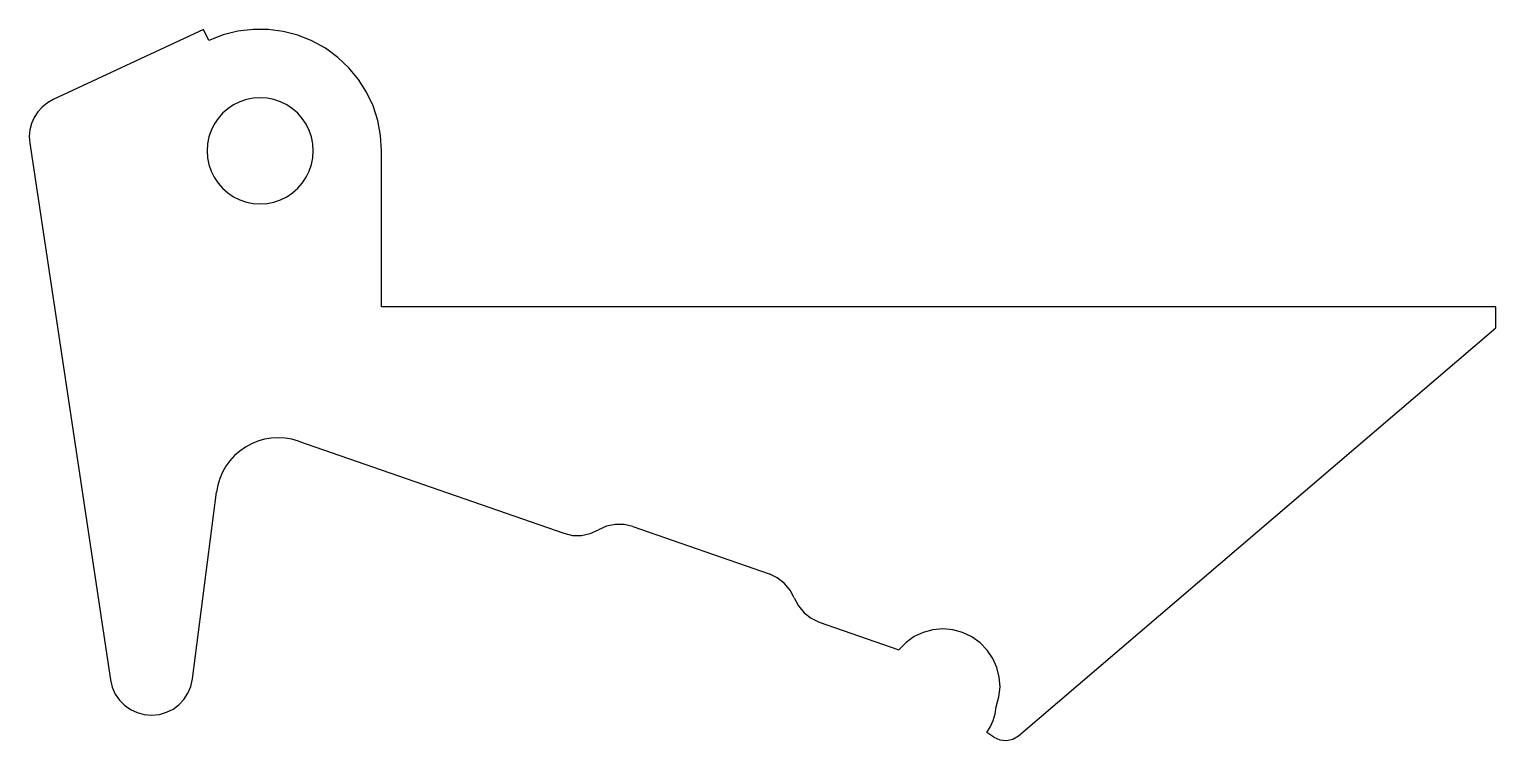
# Model space of a CAD drawing. Extents: x -125 to 252, y -415 to 85.
# Drawn here: x -125.1 to 252.1, y -415.5 to -232.6 of the extents above.
import ezdxf

# ---------------------------------------------------------------- set-up
doc = ezdxf.new("R2010")
doc.units = 0

msp = doc.modelspace()

# ---------------------------------------------------------------- linework, layer by layer
at = {"layer": 'Binder009'}
for p, q in [((-80.3209, -232.582), (-118.99, -250.613)), ((-78.9685, -235.48), (-80.32091, -232.58158)), ((-71.463814, -233.077119), (-75.269538, -234.034241)), ((-67.597214, -232.606608), (-71.463814, -233.077119)), ((-63.715924, -232.61968), (-67.597214, -232.606608)), ((-59.86613, -233.113308), (-63.715924, -232.61968)), ((-56.094018, -234.084465), (-59.86613, -233.113308)), ((-75.269538, -234.034241), (-78.9682, -235.481)), ((-52.445773, -235.530125), (-56.094018, -234.084465)), ((-48.967583, -237.44726), (-52.445773, -235.530125)), ((-45.76011, -239.789338), (-48.967583, -237.44726)), ((-42.908068, -242.484793), (-45.76011, -239.789338)), ((-40.433722, -245.493046), (-42.908068, -242.484793)), ((-38.359332, -248.773517), (-40.433722, -245.493046)), ((-36.707162, -252.285627), (-38.359332, -248.773517)), ((-121.840092, -252.55664), (-122.969237, -253.81867)), ((-120.508466, -251.478371), (-121.840092, -252.55664)), ((-118.99, -250.613), (-120.508466, -251.478371)), ((-72.58655, -251.981895), (-74.092732, -252.990133)), ((-70.9603, -251.181622), (-72.58655, -251.981895)), ((-69.265125, -250.609999), (-70.9603, -251.181622)), ((-67.524, -250.267025), (-69.265125, -250.609999)), ((-65.7599, -250.1527), (-67.524, -250.267025)), ((-63.9958, -250.267025), (-65.7599, -250.1527)), ((-62.254675, -250.609999), (-63.9958, -250.267025)), ((-60.5595, -251.181622), (-62.254675, -250.609999)), ((-58.93325, -251.981895), (-60.5595, -251.181622)), ((-57.427068, -252.990133), (-58.93325, -251.981895)), ((-35.499476, -255.988797), (-36.707162, -252.285627)), ((-123.88026, -255.235323), (-124.557519, -256.77746)), ((-122.969237, -253.81867), (-123.88026, -255.235323)), ((-76.602947, -255.508757), (-77.584005, -256.97935)), ((-75.43536, -254.172386), (-76.602947, -255.508757)), ((-74.092732, -252.990133), (-75.43536, -254.172386)), ((-56.08444, -254.172386), (-57.427068, -252.990133)), ((-54.916853, -255.508757), (-56.08444, -254.172386)), ((-53.935795, -256.97935), (-54.916853, -255.508757)), ((-34.758534, -259.842448), (-35.499476, -255.988797)), ((-124.985373, -258.415944), (-125.14818, -260.121637)), ((-125.14818, -260.121637), (-125.0303, -261.8654)), ((-124.557519, -256.77746), (-124.985373, -258.415944)), ((-78.940585, -260.243613), (-79.293132, -261.997489)), ((-78.367046, -258.564268), (-78.940585, -260.243613)), ((-77.584005, -256.97935), (-78.367046, -258.564268)), ((-53.152754, -258.564268), (-53.935795, -256.97935)), ((-52.579215, -260.243613), (-53.152754, -258.564268)), ((-52.226668, -261.997489), (-52.579215, -260.243613)), ((-34.5066, -263.806), (-34.758534, -259.842448)), ((-125.03, -261.865), (-104.2951, -399.846)), ((-79.293132, -261.997489), (-79.4132, -263.806)), ((-79.4132, -263.806), (-79.293132, -265.614511)), ((-52.1066, -263.806), (-52.226668, -261.997489)), ((-52.226668, -265.614511), (-52.1066, -263.806)), ((-52.1066, -263.806), (-52.1066, -263.806)), ((-34.5067, -303.967), (-34.5067, -263.807)), ((-79.293132, -265.614511), (-78.940585, -267.368387)), ((-78.940585, -267.368387), (-78.367047, -269.047733)), ((-53.152753, -269.047733), (-52.579215, -267.368387)), ((-52.579215, -267.368387), (-52.226668, -265.614511)), ((-78.367047, -269.047733), (-77.584005, -270.63265)), ((-77.584005, -270.63265), (-76.602947, -272.103243)), ((-54.916853, -272.103243), (-53.935795, -270.63265)), ((-53.935795, -270.63265), (-53.152753, -269.047733)), ((-76.602947, -272.103243), (-75.43536, -273.439614)), ((-75.43536, -273.439614), (-74.092732, -274.621867)), ((-74.092732, -274.621867), (-72.58655, -275.630105)), ((-58.93325, -275.630105), (-57.427068, -274.621867)), ((-57.427068, -274.621867), (-56.08444, -273.439614)), ((-56.08444, -273.439614), (-54.916853, -272.103243)), ((-72.58655, -275.630105), (-70.9603, -276.430378)), ((-70.9603, -276.430378), (-69.265125, -277.002002)), ((-69.265125, -277.002002), (-67.524, -277.344976)), ((-67.524, -277.344976), (-65.7599, -277.4593)), ((-65.7599, -277.4593), (-63.9958, -277.344976)), ((-63.9958, -277.344976), (-62.254675, -277.002002)), ((-62.254675, -277.002002), (-60.5595, -276.430378)), ((-60.5595, -276.430378), (-58.93325, -275.630105)), ((252.106, -303.967), (-34.5067, -303.967)), ((252.106, -309.298), (252.106, -303.967)), ((129.382, -414.223), (252.106, -309.299)), ((-67.983408, -339.120659), (-69.560641, -339.979118)), ((-66.335748, -338.449852), (-67.983408, -339.120659)), ((-64.634021, -337.968505), (-66.335748, -338.449852)), ((-62.894584, -337.678429), (-64.634021, -337.968505)), ((-61.133796, -337.581431), (-62.894584, -337.678429)), ((-59.368013, -337.679321), (-61.133796, -337.581431)), ((-57.613595, -337.973908), (-59.368013, -337.679321)), ((-55.8869, -338.467), (-57.613595, -337.973908)), ((-55.887, -338.469), (12.3662, -362.17)), ((-72.366462, -342.185009), (-73.555526, -343.494091)), ((-71.031864, -341.008738), (-72.366462, -342.185009)), ((-69.560641, -339.979118), (-71.031864, -341.008738)), ((-75.461426, -346.455333), (-76.160448, -348.079814)), ((-74.59015, -344.922146), (-75.461426, -346.455333)), ((-73.555526, -343.494091), (-74.59015, -344.922146)), ((-76.678309, -349.781749), (-77.0061, -351.5473)), ((-76.160448, -348.079814), (-76.678309, -349.781749)), ((-83.1669, -399.618), (-77.00571, -351.5471)), ((19.13736, -362.247196), (21.24618, -361.304748)), ((23.355113, -360.361756), (21.24628, -361.304196)), ((25.591374, -359.898042), (23.355113, -360.361756)), ((27.875093, -359.920857), (25.591374, -359.898042)), ((30.1263, -360.438), (27.875093, -359.920857)), ((30.1264, -360.437), (65.1961, -372.618)), ((12.3662, -362.171), (14.617402, -362.688123)), ((14.617402, -362.688123), (16.901112, -362.710921)), ((16.901112, -362.710921), (19.13736, -362.247196)), ((67.283181, -373.606731), (65.19601, -372.61721)), ((69.089467, -375.004329), (67.283181, -373.606731)), ((70.556947, -376.754315), (69.089467, -375.004329)), ((71.6277, -378.801), (70.556947, -376.754315)), ((71.6278, -378.801), (72.698567, -380.847694)), ((72.698567, -380.847694), (74.166064, -382.597683)), ((74.166064, -382.597683), (75.972369, -383.995279)), ((75.972369, -383.995279), (78.05956, -384.98479)), ((78.0595, -384.985), (98.5279, -392.09417)), ((104.855931, -387.637663), (102.531176, -388.714994)), ((107.316362, -386.982103), (104.855931, -387.637663)), ((109.85282, -386.758803), (107.316362, -386.982103)), ((112.405654, -386.978257), (109.85282, -386.758803)), ((114.915215, -387.650955), (112.405654, -386.978257)), ((117.321851, -388.787389), (114.915215, -387.650955)), ((100.401749, -390.203603), (98.5273, -392.093)), ((102.531176, -388.714994), (100.401749, -390.203603)), ((119.486303, -390.336107), (117.321851, -388.787389)), ((121.295822, -392.200526), (119.486303, -390.336107)), ((122.730527, -394.323436), (121.295822, -392.200526)), ((123.770537, -396.647626), (122.730527, -394.323436)), ((-104.295, -399.846), (-103.827934, -401.749749)), ((-83.592384, -401.530376), (-83.1667, -399.616949)), ((124.39597, -399.115888), (123.770537, -396.647626)), ((124.586946, -401.67101), (124.39597, -399.115888)), ((-103.827934, -401.749749), (-103.043452, -403.493492)), ((-103.043452, -403.493492), (-101.976561, -405.04742)), ((-85.371831, -404.867409), (-84.338878, -403.290717)), ((-84.338878, -403.290717), (-83.592384, -401.530376)), ((124.323583, -404.255784), (124.586946, -401.67101)), ((-101.976561, -405.04742), (-100.662266, -406.381725)), ((-100.662266, -406.381725), (-99.135573, -407.466598)), ((-89.845923, -408.189997), (-88.159704, -407.347609)), ((-88.159704, -407.347609), (-86.65689, -406.229893)), ((-86.65689, -406.229893), (-85.371831, -404.867409)), ((123.322154, -408.565858), (123.58668, -406.81277)), ((123.586, -406.813), (124.323583, -404.255784)), ((-99.135573, -407.466598), (-97.431488, -408.272232)), ((-97.431488, -408.272232), (-95.585018, -408.768816)), ((-95.585018, -408.768816), (-93.631167, -408.926544)), ((-93.631167, -408.926544), (-91.681194, -408.726495)), ((-91.681194, -408.726495), (-89.845923, -408.189997)), ((122.13328, -411.882994), (122.835176, -410.26294)), ((122.835176, -410.26294), (123.322154, -408.565858)), ((122.995, -414.595), (121.22349, -413.40402)), ((121.224, -413.405), (122.13328, -411.882994)), ((122.995, -414.594), (124.570866, -415.311074)), ((127.900052, -415.117368), (129.38212, -414.22237)), ((124.570866, -415.311074), (126.251092, -415.4829)), ((126.251092, -415.4829), (127.900052, -415.117368))]:
    msp.add_line(p, q, dxfattribs=at)

doc.saveas('drawing.dxf')
